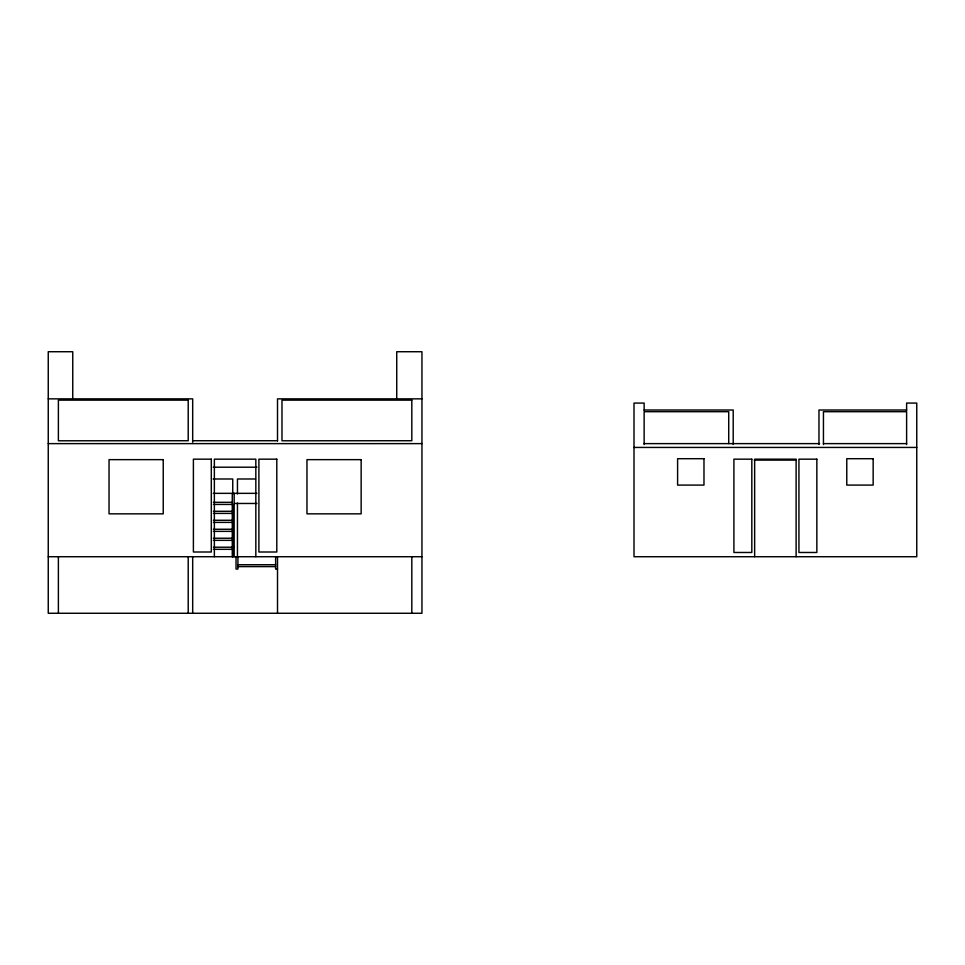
<?xml version="1.0" encoding="UTF-8"?>
<svg xmlns="http://www.w3.org/2000/svg" width="965" height="965" viewBox="0 0 965 965"><rect width="100%" height="100%" fill="white"/><g stroke="black" fill="none" stroke-linecap="round" stroke-linejoin="round"><path stroke-width="1.45" d="M48.25 398.859L192.686 398.859L192.686 442.199M421.946 398.859L277.51 398.859L277.51 440.957M644.138 410.004L733.207 410.004L733.207 444.443M906.618 410.004L818.971 410.004L818.971 444.443M192.686 440.728L277.51 440.728M48.25 443.623L421.946 443.623M644.138 443.623L819.623 443.623M823.447 443.623L906.618 443.623M634.005 447.434L916.75 447.434M754.304 460.112L796.451 460.112M213.289 467.205L256.907 467.205M213.168 478.99L232.746 478.99L232.746 493.996M255.52 478.99L237.45 478.99L237.45 493.996M213.289 493.344L256.907 493.344M213.422 502.319L232.276 502.319M234.35 503.465L256.907 503.465M213.422 504.43L232.276 504.43M213.422 511.293L232.276 511.293M213.422 513.404L232.276 513.404M213.422 520.28L232.276 520.28M213.422 522.391L232.276 522.391M213.422 529.254L232.276 529.254M213.422 531.365L232.276 531.365M213.422 538.229L232.276 538.229M213.422 540.352L232.276 540.352M232.276 546.89L234.157 546.89M213.422 547.215L232.276 547.215M213.422 549.326L232.276 549.326M48.25 556.721L421.946 556.721M237.921 564.73L275.628 564.73M237.921 566.612L275.628 566.612M277.51 569.061L275.628 569.061L275.628 556.721M906.618 410.595L906.618 403.081L916.75 403.081L916.75 556.721L634.005 556.721L634.005 403.081L644.138 403.081L644.138 410.595M906.618 444.588L906.618 411.693L823.447 411.693L823.447 444.588M796.113 556.721L796.113 459.171L754.642 459.171L754.642 556.721M728.72 443.623L728.72 411.693L644.138 411.693L644.138 444.588M411.814 556.721L411.814 613.27M396.736 399.377L396.736 351.73L421.946 351.73L421.946 613.27L48.25 613.27L48.25 351.73L72.749 351.73L72.749 398.859M277.51 556.721L277.51 613.27M255.834 556.721L255.834 459.171L214.363 459.171L214.363 556.721M237.921 556.721L237.921 569.061L236.039 569.061L236.039 556.721M237.45 503.006L237.45 557.046M234.157 493.344L234.157 556.721M232.746 504.514L232.746 557.046M232.276 493.344L232.276 556.721M192.686 556.721L192.686 613.27M188.211 556.721L188.211 613.27M58.383 556.721L58.383 613.27M188.211 400.137L58.383 400.137L58.383 440.788L188.211 440.728L188.211 400.137M411.814 400.137L281.985 400.137L281.985 440.788L411.814 440.728L411.814 400.137M703.98 458.701L677.599 458.701L677.599 485.093L703.98 485.093L703.98 458.701M873.156 458.701L846.775 458.701L846.775 485.093L873.156 485.093L873.156 458.701M211.299 459.171L193.398 459.171L193.398 552.004L211.299 552.004L211.299 459.171M276.798 459.171L258.897 459.171L258.897 552.004L276.798 552.004L276.798 459.171M751.819 459.171L733.907 459.171L733.907 552.475L751.819 552.475L751.819 459.171M816.848 459.171L798.936 459.171L798.936 552.475L816.848 552.475L816.848 459.171M163.23 459.642L109.045 459.642L109.045 513.838L163.23 513.838L163.23 459.642M361.151 459.642L306.966 459.642L306.966 513.838L361.151 513.838L361.151 459.642"/></g></svg>
